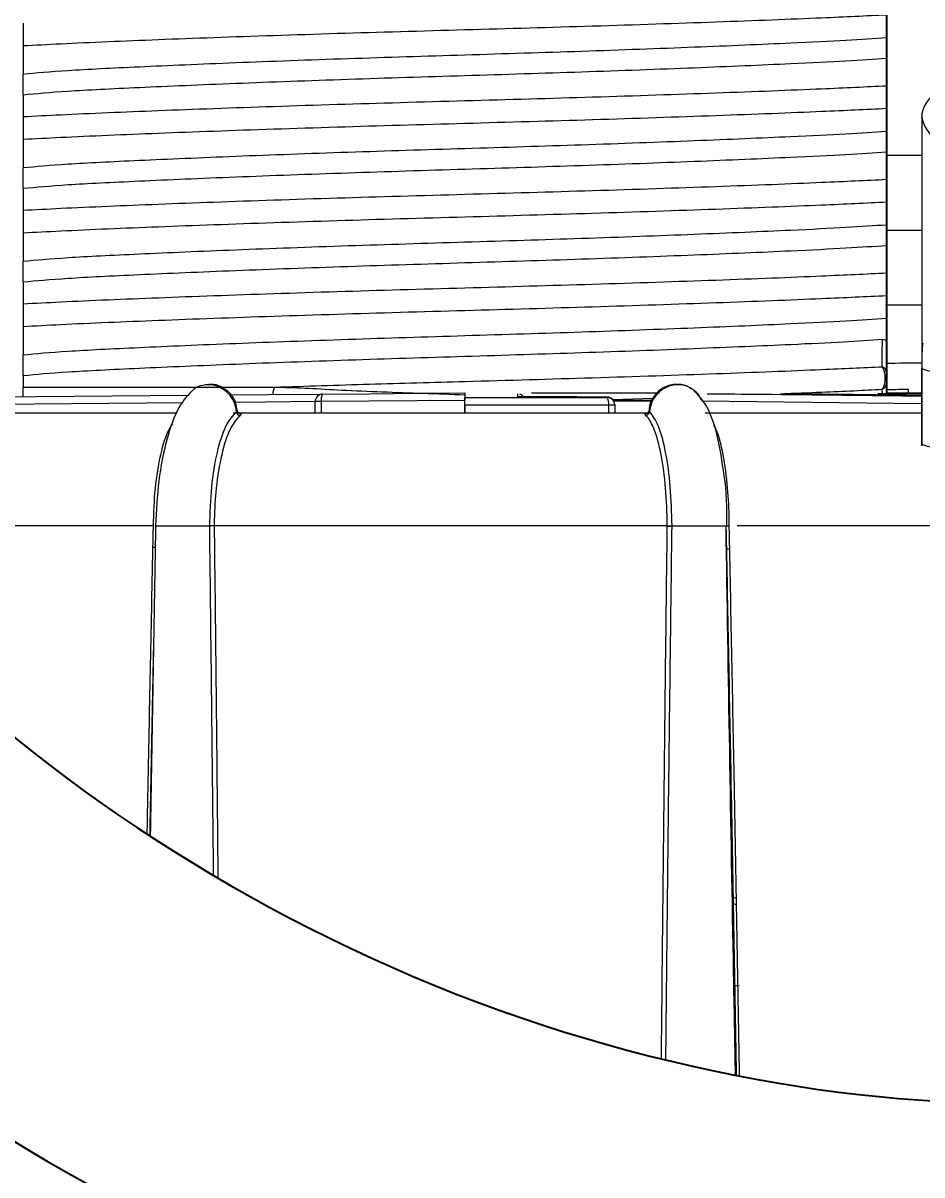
# Model space of a CAD drawing. Header units: inches. Extents: x 4.3 to 18.3, y 1.7 to 16.3.
# Drawn here: x 14.406 to 15.006, y 10.555 to 11.325 of the extents above; entities that cross this region are included whole.
import ezdxf

# ---------------------------------------------------------------- set-up
doc = ezdxf.new("R2010")
doc.units = ezdxf.units.IN
doc.header["$MEASUREMENT"] = 0
doc.header["$PDSIZE"] = -1
doc.layers.add('Dim', color=1, linetype='Continuous')
doc.layers.add('Object', color=4, linetype='Continuous')
doc.styles.get("Standard").update_dxf_attribs({"font": 'romans.shx'})
doc.dimstyles.get("Standard").update_dxf_attribs({"dimtxt": 0.125, "dimasz": 0.18, "dimexe": 0.06, "dimexo": 0.0625, "dimgap": 0.09, "dimtad": 0, "dimtih": 1, "dimtoh": 1, "dimdec": 4, "dimlfac": 2, "dimzin": 4, "dimdsep": 46, "dimlunit": 5, "dimtxsty": 'Standard', "dimcen": 0.09, "dimadec": 0, "dimazin": 1, "dimtfac": 1, "dimtdec": 4, "dimtofl": 0, "dimtmove": 0, "dimatfit": 0, "dimfxl": 0, "dimfrac": 2, "dimtolj": 1, "dimtzin": 0, "dimarcsym": 0})

# ---------------------------------------------------------------- blocks, each defined once
blk = doc.blocks.new('*D16')
at = {"layer": 'Defpoints', "color": 0}
for p in [(14.23815, 13.30108), (10.10194, 4.9757), (14.70064, 4.9757)]:
    blk.add_point(p, dxfattribs=at)
at = {"layer": 'Dim', "color": 0, "lineweight": -2}
for p, q in [((14.17565, 13.30108), (10.04194, 13.30108)), ((10.10194, 13.12108), (10.10194, 9.4413)), ((10.10194, 5.1557), (10.10194, 8.83868)), ((14.63814, 4.9757), (10.04194, 4.9757))]:
    blk.add_line(p, q, dxfattribs=at)
at = {"layer": 'Dim', "color": 0}
for points in [[(10.07194, 13.12108), (10.13194, 13.12108), (10.10194, 13.30108)], [(10.07194, 5.1557), (10.13194, 5.1557), (10.10194, 4.9757)]]:
    blk.add_solid(points, dxfattribs=at)
at = {"layer": 'Dim', "color": 0, "insert": (10.10194, 9.13999), "char_height": 0.125, "attachment_point": 5}
blk.add_mtext('\\A1;16 5/8\\P [425mm]', dxfattribs=at)

msp = doc.modelspace()

# ---------------------------------------------------------------- linework, layer by layer
at = {"layer": 'Object', "color": 2}
msp.add_line((14.982126, 11.35209), (14.982126, 11.077479), dxfattribs=at)
at = {"layer": 'Object', "linetype": 'Continuous', "lineweight": 15}
for p, q in [((14.982126, 11.301245), (14.982126, 11.315059)), ((15.005594, 11.261476), (15.005589, 11.261805)), ((15.005589, 11.261805), (15.005589, 11.044947)), ((14.982126, 11.238745), (14.982126, 11.252559)), ((14.997138, 11.236243), (14.981829, 11.236243)), ((15.005589, 11.236243), (14.997138, 11.236243)), ((14.982126, 11.176245), (14.982126, 11.190059)), ((14.997138, 11.186243), (14.982126, 11.186243)), ((15.005589, 11.186243), (14.997138, 11.186243)), ((14.997138, 11.136243), (14.981496, 11.136379)), ((14.982126, 11.110559), (14.982126, 11.127559)), ((15.005671, 11.043572), (15.005671, 11.094033)), ((14.979303, 11.077359), (14.979272, 11.080132)), ((14.98301, 11.077733), (14.996502, 11.077733)), ((14.996505, 11.077733), (14.996502, 11.077733)), ((15.005671, 11.070506), (14.85871, 11.072174)), ((14.97633, 11.077304), (15.005671, 11.077304)), ((14.861117, 11.064387), (15.005671, 11.064387)), ((15.005667, 11.044854), (15.005734, 11.042463)), ((15.005734, 11.042463), (15.005671, 11.043572)), ((15.113525, 10.988858), (14.882438, 10.988858))]:
    msp.add_line(p, q, dxfattribs=at)
at = {"layer": 'Object', "color": 4, "linetype": 'Continuous', "lineweight": 15}
for p, q in [((14.405638, 11.276847), (14.405638, 11.290661)), ((14.405638, 11.214347), (14.405638, 11.228161)), ((14.405638, 11.151847), (14.405638, 11.165661)), ((14.405638, 11.089347), (14.405638, 11.103161)), ((14.744977, 11.077733), (14.83049, 11.077733)), ((14.315733, 11.074373), (14.5164, 11.076125)), ((14.512331, 11.071089), (14.315755, 11.069374)), ((14.600638, 11.064387), (14.600638, 11.071903)), ((14.604658, 11.071903), (14.600638, 11.071903)), ((14.604658, 11.071903), (14.604658, 11.064387)), ((14.700638, 11.072732), (14.700638, 11.074598)), ((14.700638, 11.074598), (14.795655, 11.074598)), ((14.700638, 11.064387), (14.700638, 11.072732)), ((14.735647, 11.077143), (14.735644, 11.075259)), ((14.735644, 11.075259), (14.736326, 11.075211)), ((14.799348, 11.073221), (14.825987, 11.074115)), ((14.799526, 11.07294), (14.825484, 11.07294)), ((14.825254, 11.072269), (14.799952, 11.072269)), ((14.800638, 11.069923), (14.800638, 11.069599)), ((14.826071, 11.072305), (14.801678, 11.072305)), ((14.28356, 11.064387), (14.508484, 11.064387)), ((14.545937, 11.064387), (14.822666, 11.064387)), ((14.546634, 11.064367), (14.548525, 11.064314)), ((14.548105, 11.065142), (14.548515, 11.065893)), ((14.548524, 11.064338), (14.548975, 11.064301)), ((14.700638, 11.069599), (14.700638, 11.064387)), ((14.796617, 11.069599), (14.700638, 11.069599)), ((14.796617, 11.064387), (14.796617, 11.069599)), ((14.800638, 11.069599), (14.796617, 11.069599)), ((14.800638, 11.069599), (14.800638, 11.064387)), ((14.492661, 10.988858), (14.267822, 10.988858)), ((14.835724, 10.988858), (14.533268, 10.988858)), ((14.493828, 10.974538), (14.492371, 10.974551)), ((14.877181, 10.973415), (14.875403, 10.973399)), ((14.880857, 10.682044), (14.883663, 10.68202))]:
    msp.add_line(p, q, dxfattribs=at)
at = {"layer": 'Object', "linetype": 'Continuous', "lineweight": 15, "flags": 128}
for points in [[(15.005589, 11.136317), (14.997138, 11.136243)], [(15.005671, 11.07758), (15.005341, 11.077585), (14.996508, 11.077733), (14.996505, 11.077733), (14.996505, 11.077733)]]:
    msp.add_lwpolyline(points, dxfattribs=at)
at = {"layer": 'Object', "color": 4, "linetype": 'Continuous', "lineweight": 15, "flags": 128}
for points in [[(14.605594, 11.076903), (14.637046, 11.077178), (14.668773, 11.077454), (14.700638, 11.077733)], [(14.543668, 11.076363), (14.569375, 11.076587), (14.605594, 11.076903)], [(14.600638, 11.071872), (14.567508, 11.071587), (14.547183, 11.071412)], [(14.700638, 11.072732), (14.668459, 11.072454), (14.63642, 11.072178), (14.604658, 11.071903)], [(14.795655, 11.074598), (14.795655, 11.074769), (14.795655, 11.074922)]]:
    msp.add_lwpolyline(points, dxfattribs=at)
at = {"layer": 'Object', "linetype": 'Continuous', "lineweight": 15}
for centre, radius, start, end in [((15.029835, 11.266843), 0.024828, 192.485615, 248.403377), ((14.977399, 11.09082), 0.004728, 0.829293, 68.436355), ((15.223177, -7.079557), 18.178516, 90.6858184, 90.7610641), ((15.013312, 11.108728), 0.016563, 242.524648, 278.177344), ((14.977344, 11.084509), 0.004783, 293.769476, 359.421207), ((15.013312, 11.058268), 0.016563, 242.524648, 278.177344)]:
    msp.add_arc(centre, radius, start, end, dxfattribs=at)
at = {"layer": 'Object', "color": 4, "linetype": 'Continuous', "lineweight": 15}
for centre, radius, start, end in [((14.580908, 11.077445), 0.008446, 150.549786, 185.641962), ((14.605638, 11.071903), 0.005, 90.5, 180), ((14.611751, 11.073163), 0.007204, 148.725189, 190.074064), ((14.735638, 11.07215), 0.005, 37.111807, 71.149262), ((14.795638, 11.069923), 0.004999, 0.00237, 89.802311), ((14.795638, 11.069599), 0.005, 0.003037, 89.80839), ((14.789248, 11.070773), 0.007462, 350.949227, 30.841278), ((14.550695, 11.065361), 0.002599, 184.829821, 268.465463), ((14.821268, 11.065347), 0.002585, 271.077276, 355.44468), ((14.836137, 11.060581), 0.071724, 269.669916, 272.010747), ((14.876771, 11.063877), 0.075019, 269.048647, 270.080802)]:
    msp.add_arc(centre, radius, start, end, dxfattribs=at)
at = {"layer": 'Object', "color": 2}
msp.add_ellipse((14.759245, 10.915218), major_axis=(-0.739837, 0.315202), ratio=0.5789424, start_param=0.2009953, end_param=2.9436316, dxfattribs=at)
at = {"layer": 'Object', "linetype": 'Continuous', "lineweight": 15}
msp.add_ellipse((15.370589, 10.88607), major_axis=(0.364233, -0.16265), ratio=0.1453882, start_param=3.2064253, end_param=3.2275537, dxfattribs=at)
for points, knots in [([(14.405638, 11.309631), (14.413696, 11.310061), (14.430042, 11.310934), (14.470665, 11.312753), (14.531059, 11.315103), (14.613442, 11.317867), (14.70062, 11.320315), (14.787902, 11.322766), (14.869962, 11.325525), (14.93698, 11.328106), (14.968375, 11.329615), (14.982126, 11.330276)], [0, 0, 0, 0, 0.0682399, 0.1384329, 0.2668113, 0.3951897, 0.5191859, 0.6431821, 0.7715605, 0.8999389, 1, 1, 1, 1]), ([(14.982126, 11.330276), (14.982126, 11.328571), (14.982126, 11.32516), (14.982126, 11.319927), (14.982126, 11.316849), (14.982126, 11.315059)], [0, 0, 0, 0, 0.294996, 0.5899967, 1, 1, 1, 1]), ([(14.405638, 11.290661), (14.414442, 11.291482), (14.432055, 11.293125), (14.481774, 11.295553), (14.545751, 11.298311), (14.621016, 11.301068), (14.700636, 11.303519), (14.780264, 11.305968), (14.855506, 11.30873), (14.914314, 11.311245), (14.956664, 11.313331), (14.973704, 11.314487), (14.982126, 11.315059)], [0, 0, 0, 0, 0.1035972, 0.2072464, 0.3150708, 0.4228954, 0.5270379, 0.6311805, 0.7390051, 0.8468297, 0.9242946, 1, 1, 1, 1]), ([(14.405638, 11.276847), (14.414442, 11.277668), (14.432055, 11.27931), (14.481774, 11.281739), (14.545751, 11.284497), (14.621016, 11.287254), (14.700636, 11.289705), (14.780264, 11.292154), (14.855506, 11.294916), (14.914314, 11.297431), (14.956664, 11.299517), (14.973704, 11.300673), (14.982126, 11.301245)], [0, 0, 0, 0, 0.1035972, 0.2072464, 0.3150708, 0.4228954, 0.5270379, 0.6311805, 0.7390051, 0.8468297, 0.9242946, 1, 1, 1, 1]), ([(14.982126, 11.301245), (14.982126, 11.29965), (14.982126, 11.296462), (14.982126, 11.290404), (14.982126, 11.285662), (14.982126, 11.282868)], [0, 0, 0, 0, 0.2912337, 0.5824624, 1, 1, 1, 1]), ([(14.405638, 11.262223), (14.413696, 11.262653), (14.430042, 11.263526), (14.470665, 11.265345), (14.531059, 11.267695), (14.613442, 11.270458), (14.70062, 11.272907), (14.787902, 11.275358), (14.869962, 11.278116), (14.93698, 11.280698), (14.968375, 11.282207), (14.982126, 11.282868)], [0, 0, 0, 0, 0.0682399, 0.1384329, 0.2668113, 0.3951897, 0.5191859, 0.6431821, 0.7715605, 0.8999389, 1, 1, 1, 1]), ([(14.982126, 11.282868), (14.982126, 11.282099), (14.982126, 11.281036), (14.982126, 11.278474), (14.982126, 11.276573), (14.982126, 11.274667), (14.982126, 11.272869), (14.982126, 11.270905), (14.982126, 11.269004), (14.982126, 11.268211), (14.982126, 11.267776)], [0, 0, 0, 0, 0.255773, 0.3535585, 0.4521887, 0.5238926, 0.5955939, 0.6887279, 0.8290723, 1, 1, 1, 1]), ([(15.022966, 11.28392), (15.0218, 11.283213), (15.018339, 11.281113), (15.013587, 11.277451), (15.009404, 11.272988), (15.006818, 11.268435), (15.005559, 11.264538), (15.005722, 11.262176), (15.00578, 11.261335)], [0, 0, 0, 0, 0.1115204, 0.3311137, 0.5511322, 0.7344103, 0.9054888, 1, 1, 1, 1]), ([(14.405638, 11.247131), (14.413696, 11.247561), (14.430042, 11.248434), (14.470665, 11.250253), (14.531059, 11.252603), (14.613442, 11.255367), (14.70062, 11.257815), (14.787902, 11.260266), (14.869962, 11.263025), (14.93698, 11.265606), (14.968375, 11.267115), (14.982126, 11.267776)], [0, 0, 0, 0, 0.0682399, 0.1384329, 0.2668113, 0.3951897, 0.5191859, 0.6431821, 0.7715605, 0.8999389, 1, 1, 1, 1]), ([(14.982126, 11.267776), (14.982126, 11.266071), (14.982126, 11.26266), (14.982126, 11.257427), (14.982126, 11.254349), (14.982126, 11.252559)], [0, 0, 0, 0, 0.29499542, 0.58999617, 1, 1, 1, 1]), ([(14.405638, 11.228161), (14.414442, 11.228982), (14.432055, 11.230624), (14.481774, 11.233053), (14.545751, 11.235811), (14.621016, 11.238568), (14.700636, 11.241019), (14.780264, 11.243468), (14.855506, 11.24623), (14.914314, 11.248745), (14.956664, 11.250831), (14.973704, 11.251987), (14.982126, 11.252559)], [0, 0, 0, 0, 0.1035972, 0.2072464, 0.3150708, 0.4228954, 0.5270379, 0.6311805, 0.7390051, 0.8468297, 0.9242946, 1, 1, 1, 1]), ([(14.405638, 11.214347), (14.414442, 11.215168), (14.432055, 11.216811), (14.481774, 11.219239), (14.545751, 11.221997), (14.621016, 11.224754), (14.700636, 11.227205), (14.780264, 11.229654), (14.855506, 11.232416), (14.914314, 11.234931), (14.956664, 11.237017), (14.973704, 11.238173), (14.982126, 11.238745)], [0, 0, 0, 0, 0.10359718, 0.20724637, 0.3150708, 0.42289535, 0.52703794, 0.63118054, 0.73900509, 0.84682967, 0.92429456, 1, 1, 1, 1]), ([(14.982126, 11.238745), (14.982126, 11.23715), (14.982126, 11.233962), (14.982126, 11.227905), (14.982126, 11.223162), (14.982126, 11.220368)], [0, 0, 0, 0, 0.2912335, 0.582462, 1, 1, 1, 1]), ([(14.405638, 11.199723), (14.413696, 11.200153), (14.430042, 11.201026), (14.470665, 11.202845), (14.531059, 11.205194), (14.613442, 11.207959), (14.70062, 11.210407), (14.787902, 11.212858), (14.869962, 11.215616), (14.93698, 11.218198), (14.968375, 11.219707), (14.982126, 11.220368)], [0, 0, 0, 0, 0.0682399, 0.1384329, 0.2668113, 0.3951897, 0.5191859, 0.6431821, 0.7715605, 0.8999389, 1, 1, 1, 1]), ([(14.982126, 11.220368), (14.982126, 11.219599), (14.982126, 11.218536), (14.982126, 11.215974), (14.982126, 11.214073), (14.982126, 11.212167), (14.982126, 11.210369), (14.982126, 11.208405), (14.982126, 11.206504), (14.982126, 11.205711), (14.982126, 11.205276)], [0, 0, 0, 0, 0.2557739, 0.3535551, 0.4521855, 0.5238896, 0.5955912, 0.6887308, 0.8290717, 1, 1, 1, 1]), ([(14.405638, 11.184632), (14.413696, 11.185061), (14.430042, 11.185934), (14.470665, 11.187753), (14.531059, 11.190103), (14.613442, 11.192866), (14.70062, 11.195315), (14.787902, 11.197766), (14.869962, 11.200525), (14.93698, 11.203107), (14.968375, 11.204615), (14.982126, 11.205276)], [0, 0, 0, 0, 0.0682399, 0.1384329, 0.2668113, 0.3951897, 0.5191859, 0.6431821, 0.7715605, 0.8999389, 1, 1, 1, 1]), ([(14.982126, 11.205276), (14.982126, 11.203571), (14.982126, 11.200161), (14.982126, 11.194927), (14.982126, 11.191849), (14.982126, 11.190059)], [0, 0, 0, 0, 0.29499542, 0.58999617, 1, 1, 1, 1]), ([(14.405638, 11.165661), (14.414442, 11.166482), (14.432055, 11.168124), (14.481774, 11.170553), (14.545751, 11.173311), (14.621016, 11.176068), (14.700636, 11.178519), (14.780264, 11.180968), (14.855506, 11.18373), (14.914314, 11.186245), (14.956664, 11.188331), (14.973704, 11.189487), (14.982126, 11.190059)], [0, 0, 0, 0, 0.1035972, 0.2072464, 0.3150708, 0.4228954, 0.5270379, 0.6311805, 0.7390051, 0.8468297, 0.9242946, 1, 1, 1, 1]), ([(14.405638, 11.151847), (14.414442, 11.152668), (14.432055, 11.15431), (14.481774, 11.156739), (14.545751, 11.159497), (14.621016, 11.162254), (14.700636, 11.164705), (14.780264, 11.167154), (14.855506, 11.169916), (14.914314, 11.172431), (14.956664, 11.174517), (14.973704, 11.175673), (14.982126, 11.176245)], [0, 0, 0, 0, 0.1035972, 0.2072464, 0.3150708, 0.4228954, 0.5270379, 0.6311805, 0.7390051, 0.8468297, 0.9242946, 1, 1, 1, 1]), ([(14.982126, 11.176245), (14.982126, 11.17465), (14.982126, 11.171462), (14.982126, 11.165405), (14.982126, 11.160662), (14.982126, 11.157868)], [0, 0, 0, 0, 0.2912335, 0.582462, 1, 1, 1, 1]), ([(14.405638, 11.137223), (14.413696, 11.137653), (14.430042, 11.138525), (14.470665, 11.140345), (14.531059, 11.142694), (14.613442, 11.145458), (14.70062, 11.147907), (14.787902, 11.150358), (14.869962, 11.153116), (14.93698, 11.155698), (14.968375, 11.157207), (14.982126, 11.157868)], [0, 0, 0, 0, 0.0682399, 0.1384329, 0.2668113, 0.3951897, 0.5191859, 0.6431821, 0.7715605, 0.8999389, 1, 1, 1, 1]), ([(14.982126, 11.157868), (14.982126, 11.157099), (14.982126, 11.156036), (14.982126, 11.153474), (14.982126, 11.151573), (14.982126, 11.149667), (14.982126, 11.147869), (14.982126, 11.145905), (14.982126, 11.144004), (14.982126, 11.143211), (14.982126, 11.142776)], [0, 0, 0, 0, 0.255774, 0.3535552, 0.4521914, 0.5238955, 0.595591, 0.6887307, 0.8290717, 1, 1, 1, 1]), ([(14.405638, 11.122131), (14.413696, 11.122561), (14.430042, 11.123434), (14.470665, 11.125253), (14.531059, 11.127603), (14.613442, 11.130367), (14.70062, 11.132815), (14.787902, 11.135266), (14.869962, 11.138024), (14.93698, 11.140607), (14.968375, 11.142115), (14.982126, 11.142776)], [0, 0, 0, 0, 0.0682399, 0.1384329, 0.2668113, 0.3951897, 0.5191859, 0.6431821, 0.7715605, 0.8999389, 1, 1, 1, 1]), ([(14.982126, 11.142776), (14.982126, 11.141071), (14.982126, 11.13766), (14.982126, 11.132427), (14.982126, 11.129349), (14.982126, 11.127559)], [0, 0, 0, 0, 0.294996, 0.5899967, 1, 1, 1, 1]), ([(14.405638, 11.103161), (14.414442, 11.103982), (14.432055, 11.105625), (14.481774, 11.108053), (14.545751, 11.110811), (14.621016, 11.113568), (14.700636, 11.116019), (14.780264, 11.118468), (14.855506, 11.12123), (14.914314, 11.123745), (14.956664, 11.125831), (14.973704, 11.126987), (14.982126, 11.127559)], [0, 0, 0, 0, 0.10359718, 0.20724637, 0.3150708, 0.42289535, 0.52703794, 0.63118054, 0.73900509, 0.84682967, 0.92429456, 1, 1, 1, 1]), ([(14.405638, 11.089347), (14.414442, 11.090168), (14.432055, 11.09181), (14.481774, 11.094239), (14.545751, 11.096997), (14.621016, 11.099754), (14.700636, 11.102205), (14.780265, 11.104654), (14.855502, 11.107416), (14.913417, 11.109891), (14.954486, 11.111913), (14.971131, 11.112995), (14.979347, 11.113529)], [0, 0, 0, 0, 0.1045509, 0.2091543, 0.3179714, 0.4267885, 0.5318899, 0.6369912, 0.7458084, 0.8546256, 0.9282391, 1, 1, 1, 1]), ([(14.979137, 11.095217), (14.979137, 11.095217), (14.979137, 11.097572), (14.979212, 11.101127), (14.979269, 11.106952), (14.979305, 11.110861), (14.979347, 11.11307), (14.979347, 11.113529), (14.979347, 11.113529)], [0, 0, 0, 0, 0.00001887, 0.30306159, 0.60623318, 0.90952985, 0.99998073, 1, 1, 1, 1]), ([(14.979347, 11.113529), (14.979891, 11.113513), (14.980602, 11.113491), (14.981411, 11.112835), (14.98178, 11.112307), (14.982022, 11.111632), (14.982117, 11.111044), (14.982124, 11.110676), (14.982126, 11.110559)], [0, 0, 0, 0, 0.4806068, 0.6274953, 0.7752407, 0.8657471, 0.9569825, 1, 1, 1, 1]), ([(14.982126, 11.110559), (14.982126, 11.109625), (14.982126, 11.107082), (14.982126, 11.102559), (14.982126, 11.096958), (14.982126, 11.092911), (14.982126, 11.090888)], [0, 0, 0, 0, 0.1620858, 0.4413925, 0.7206983, 1, 1, 1, 1]), ([(15.006686, 11.110158), (15.006573, 11.110327), (15.006291, 11.110748), (15.005978, 11.109398), (15.005776, 11.105862), (15.005684, 11.100574), (15.005675, 11.096209), (15.005671, 11.094033)], [0, 0, 0, 0, 0.1442143, 0.360699, 0.575472, 0.7883585, 1, 1, 1, 1]), ([(14.573554, 11.081597), (14.594463, 11.082275), (14.635614, 11.08361), (14.70801, 11.085604), (14.787885, 11.08786), (14.869976, 11.090616), (14.935479, 11.093141), (14.966264, 11.094605), (14.979137, 11.095217)], [0, 0, 0, 0, 0.1443668, 0.2841225, 0.4717878, 0.6660855, 0.8603832, 1, 1, 1, 1]), ([(14.979272, 11.080132), (14.979272, 11.080132), (14.979596, 11.080457), (14.980027, 11.081231), (14.9806, 11.082635), (14.981009, 11.084228), (14.981245, 11.086071), (14.981279, 11.087905), (14.981153, 11.089685), (14.980801, 11.091697), (14.980122, 11.093738), (14.979485, 11.094752), (14.979137, 11.095217), (14.979137, 11.095217)], [0, 0, 0, 0, 0.0000592, 0.130974, 0.2148719, 0.3159518, 0.4287484, 0.5154332, 0.6005428, 0.706979, 0.851376, 0.9999375, 1, 1, 1, 1]), ([(14.982126, 11.090888), (14.982126, 11.090678), (14.982126, 11.090285), (14.982126, 11.08941), (14.982126, 11.088519), (14.982126, 11.087735), (14.982126, 11.086924), (14.982126, 11.086129), (14.982126, 11.085128), (14.982126, 11.084737), (14.982126, 11.084461)], [0, 0, 0, 0, 0.1716794, 0.3210808, 0.4187448, 0.4911808, 0.563673, 0.6630631, 0.761555, 1, 1, 1, 1]), ([(14.911296, 11.077198), (14.920736, 11.077558), (14.947658, 11.078582), (14.966825, 11.079522), (14.979272, 11.080132)], [0, 0, 0, 0, 0.3506509, 1, 1, 1, 1]), ([(14.982126, 11.084461), (14.982126, 11.082674), (14.982126, 11.080224), (14.982126, 11.078065), (14.982126, 11.077479)], [0, 0, 0, 0, 0.7288965, 1, 1, 1, 1]), ([(14.982126, 11.079971), (14.984077, 11.080008), (14.988721, 11.080097), (14.993661, 11.080183), (14.996526, 11.080233)], [0, 0, 0, 0, 0.4200559, 1, 1, 1, 1]), ([(14.996526, 11.080233), (14.996526, 11.080154), (14.996526, 11.079973), (14.996525, 11.079517), (14.996523, 11.07889), (14.996519, 11.078253), (14.996512, 11.077819), (14.996508, 11.077761), (14.996505, 11.077733)], [0, 0, 0, 0, 0.0608334, 0.1391723, 0.3544075, 0.5696131, 0.7847985, 1, 1, 1, 1]), ([(14.862395, 11.077174), (14.874509, 11.077069), (14.922268, 11.076654), (14.970026, 11.076108), (15.005671, 11.075659)], [0, 0, 0, 0, 0.16275878, 0.64171061, 0.64171061, 0.64171061, 0.64171061])]:
    msp.add_open_spline(points, degree=3, knots=knots, dxfattribs=at)
at = {"layer": 'Object', "color": 4, "linetype": 'Continuous', "lineweight": 15}
for points, knots in [([(14.405638, 11.324723), (14.405638, 11.324162), (14.405638, 11.323367), (14.405638, 11.321287), (14.405638, 11.319604), (14.405638, 11.317833), (14.405638, 11.316299), (14.405638, 11.314608), (14.405638, 11.312533), (14.405638, 11.31079), (14.405638, 11.309984), (14.405638, 11.309631)], [0, 0, 0, 0, 0.2273167, 0.3218077, 0.4171588, 0.478033, 0.5390733, 0.598125, 0.6963129, 0.8672013, 1, 1, 1, 1]), ([(14.405638, 11.309631), (14.405638, 11.307883), (14.405638, 11.30329), (14.405638, 11.296659), (14.405638, 11.292662), (14.405638, 11.290661)], [0, 0, 0, 0, 0.2349034, 0.6171211, 1, 1, 1, 1]), ([(14.405638, 11.276847), (14.405638, 11.274998), (14.405638, 11.272219), (14.405638, 11.266867), (14.405638, 11.263772), (14.405638, 11.262223)], [0, 0, 0, 0, 0.4989682, 0.7493788, 1, 1, 1, 1]), ([(14.405638, 11.262223), (14.405638, 11.261662), (14.405638, 11.260867), (14.405638, 11.258788), (14.405638, 11.257104), (14.405638, 11.255333), (14.405638, 11.253799), (14.405638, 11.252108), (14.405638, 11.250033), (14.405638, 11.24829), (14.405638, 11.247484), (14.405638, 11.247131)], [0, 0, 0, 0, 0.2273166, 0.3218075, 0.4171634, 0.4780376, 0.5390778, 0.5981241, 0.696312, 0.8672034, 1, 1, 1, 1]), ([(14.405638, 11.247131), (14.405638, 11.245383), (14.405638, 11.24079), (14.405638, 11.234159), (14.405638, 11.230162), (14.405638, 11.228161)], [0, 0, 0, 0, 0.2349039, 0.6171211, 1, 1, 1, 1]), ([(14.405638, 11.214347), (14.405638, 11.212498), (14.405638, 11.209719), (14.405638, 11.204367), (14.405638, 11.201272), (14.405638, 11.199723)], [0, 0, 0, 0, 0.498968, 0.7493787, 1, 1, 1, 1]), ([(14.405638, 11.199723), (14.405638, 11.199162), (14.405638, 11.198367), (14.405638, 11.196288), (14.405638, 11.194604), (14.405638, 11.192833), (14.405638, 11.191299), (14.405638, 11.189608), (14.405638, 11.187533), (14.405638, 11.18579), (14.405638, 11.184984), (14.405638, 11.184632)], [0, 0, 0, 0, 0.2273187, 0.3218062, 0.417162, 0.4780362, 0.5390764, 0.5981227, 0.6963151, 0.8672034, 1, 1, 1, 1]), ([(14.405638, 11.184632), (14.405638, 11.182883), (14.405638, 11.17829), (14.405638, 11.171659), (14.405638, 11.167662), (14.405638, 11.165661)], [0, 0, 0, 0, 0.2349039, 0.6171215, 1, 1, 1, 1]), ([(14.405638, 11.151847), (14.405638, 11.149998), (14.405638, 11.14722), (14.405638, 11.141867), (14.405638, 11.138772), (14.405638, 11.137223)], [0, 0, 0, 0, 0.498968, 0.7493787, 1, 1, 1, 1]), ([(14.405638, 11.137223), (14.405638, 11.136662), (14.405638, 11.135867), (14.405638, 11.133787), (14.405638, 11.132104), (14.405638, 11.130333), (14.405638, 11.128799), (14.405638, 11.127108), (14.405638, 11.125033), (14.405638, 11.12329), (14.405638, 11.122484), (14.405638, 11.122131)], [0, 0, 0, 0, 0.2273183, 0.3218091, 0.41716, 0.4780342, 0.5390743, 0.5981259, 0.6963136, 0.8672016, 1, 1, 1, 1]), ([(14.405638, 11.122131), (14.405638, 11.120383), (14.405638, 11.11579), (14.405638, 11.109159), (14.405638, 11.105162), (14.405638, 11.103161)], [0, 0, 0, 0, 0.2349034, 0.6171211, 1, 1, 1, 1]), ([(14.405638, 11.089347), (14.405638, 11.087524), (14.405638, 11.085304), (14.405638, 11.082158), (14.405638, 11.081597)], [0, 0, 0, 0, 0.8215611, 1, 1, 1, 1]), ([(14.405638, 11.075158), (14.405638, 11.075273), (14.405638, 11.075532), (14.405638, 11.076147), (14.405638, 11.076854), (14.405638, 11.077566), (14.405638, 11.078286), (14.405638, 11.079195), (14.405638, 11.080665), (14.405638, 11.081202), (14.405638, 11.081597)], [0, 0, 0, 0, 0.0572189, 0.1296433, 0.2027072, 0.2591298, 0.3154486, 0.4024438, 0.5598141, 1, 1, 1, 1]), ([(14.405638, 11.081597), (14.414364, 11.081597), (14.430708, 11.081597), (14.466732, 11.081597), (14.497879, 11.081597), (14.533154, 11.081597), (14.555607, 11.081597), (14.573553, 11.081597), (14.573554, 11.081597)], [0, 0, 0, 0, 0.2534507, 0.4747089, 0.6959659, 0.7620483, 0.9999955, 1, 1, 1, 1]), ([(14.519676, 11.080179), (14.516221, 11.076749), (14.509363, 11.069941), (14.501276, 11.047562), (14.495651, 11.019666), (14.494596, 10.99906), (14.494074, 10.988858)], [0, 0, 0, 0, 0.2563543, 0.5087977, 0.7568278, 1, 1, 1, 1]), ([(14.548105, 11.065142), (14.54793, 11.066426), (14.547474, 11.069769), (14.545054, 11.074823), (14.540761, 11.079451), (14.5353, 11.082434), (14.529996, 11.083365), (14.524838, 11.082726), (14.521267, 11.081642), (14.519611, 11.080024), (14.519387, 11.079805)], [0, 0, 0, 0, 0.097807, 0.2546904, 0.4100233, 0.5650437, 0.7205462, 0.8174755, 0.9752915, 1, 1, 1, 1]), ([(14.548478, 11.065887), (14.548321, 11.067629), (14.547945, 11.071812), (14.544202, 11.07766), (14.538266, 11.081989), (14.532531, 11.083825), (14.529353, 11.083207), (14.528567, 11.083054)], [0, 0, 0, 0, 0.1759339, 0.4227823, 0.6727461, 0.9190547, 1, 1, 1, 1]), ([(14.573554, 11.081597), (14.573554, 11.081597), (14.574272, 11.081494), (14.588458, 11.081524), (14.620913, 11.079152), (14.663505, 11.077859), (14.691294, 11.07682), (14.700638, 11.076471)], [0, 0, 0, 0, 0.00000905, 0.01899631, 0.36726844, 0.78724858, 1, 1, 1, 1]), ([(14.700638, 11.077733), (14.700638, 11.077677), (14.700638, 11.077567), (14.700638, 11.076705), (14.700638, 11.075436), (14.700638, 11.07403), (14.700638, 11.073101), (14.700638, 11.072732)], [0, 0, 0, 0, 0.21468185, 0.42936183, 0.64404949, 0.85875367, 1, 1, 1, 1]), ([(14.851585, 11.080476), (14.851106, 11.080865), (14.848753, 11.082775), (14.843135, 11.083748), (14.836109, 11.082934), (14.829878, 11.079461), (14.825563, 11.074099), (14.82342, 11.069165), (14.823602, 11.066335), (14.823635, 11.065807)], [0, 0, 0, 0, 0.0482266, 0.2367667, 0.4215438, 0.5999229, 0.778338, 0.9586429, 1, 1, 1, 1]), ([(14.858417, 11.07294), (14.858218, 11.073521), (14.857363, 11.076012), (14.854009, 11.07941), (14.848837, 11.082451), (14.843532, 11.083343), (14.838199, 11.082784), (14.833014, 11.080741), (14.828125, 11.076532), (14.824784, 11.071086), (14.824148, 11.067059), (14.823845, 11.065142)], [0, 0, 0, 0, 0.0382564, 0.1641752, 0.2898439, 0.4159029, 0.4944786, 0.6224107, 0.7517511, 0.8817962, 1, 1, 1, 1]), ([(14.873711, 11.022413), (14.872346, 11.031754), (14.869725, 11.049689), (14.862906, 11.069192), (14.856493, 11.076199), (14.853445, 11.07953)], [0, 0, 0, 0, 0.3631679, 0.6972751, 1, 1, 1, 1]), ([(14.741391, 11.075096), (14.741036, 11.075098), (14.739625, 11.07511), (14.737721, 11.075146), (14.735971, 11.0752), (14.735753, 11.075239), (14.735644, 11.075259)], [0, 0, 0, 0, 0.1008678, 0.4005902, 0.7002997, 1, 1, 1, 1]), ([(14.741391, 11.075095), (14.740371, 11.075107), (14.73843, 11.075131), (14.736928, 11.07517), (14.736295, 11.075204), (14.73631, 11.075203), (14.736314, 11.075202)], [0, 0, 0, 0, 0.3911037, 0.743619, 0.9304025, 1, 1, 1, 1]), ([(14.745472, 11.07507), (14.744787, 11.075072), (14.743354, 11.075076), (14.742065, 11.075089), (14.741391, 11.075096)], [0, 0, 0, 0, 0.4771986, 1, 1, 1, 1]), ([(14.795655, 11.074922), (14.792322, 11.074935), (14.775595, 11.074998), (14.758867, 11.075038), (14.745472, 11.07507)], [0, 0, 0, 0, 0.19923709, 1, 1, 1, 1]), ([(14.923958, 11.076997), (14.923761, 11.076999), (14.922445, 11.077015), (14.920018, 11.077049), (14.917157, 11.077106), (14.915009, 11.077165), (14.914447, 11.077201), (14.914172, 11.077218)], [0, 0, 0, 0, 0.0425827, 0.2846002, 0.526612, 0.7686013, 1, 1, 1, 1]), ([(14.923958, 11.076999), (14.923839, 11.077), (14.922497, 11.077011), (14.919889, 11.077053), (14.916893, 11.077113), (14.915257, 11.077161), (14.914585, 11.077195), (14.914568, 11.077197), (14.914563, 11.077197)], [0, 0, 0, 0, 0.0265925, 0.3002456, 0.5730874, 0.814644, 0.942409, 1, 1, 1, 1]), ([(14.530251, 10.988858), (14.530538, 10.997718), (14.531115, 11.015494), (14.535086, 11.038856), (14.540836, 11.057104), (14.545682, 11.062463), (14.548105, 11.065142)], [0, 0, 0, 0, 0.2487738, 0.4991044, 0.7495725, 1, 1, 1, 1]), ([(14.550626, 11.062762), (14.548272, 11.060161), (14.543563, 11.054959), (14.537934, 11.037269), (14.53443, 11.015863), (14.533367, 10.99882), (14.533282, 10.99027), (14.533268, 10.988858)], [0, 0, 0, 0, 0.2504541, 0.5009089, 0.7511992, 0.9589109, 1, 1, 1, 1]), ([(14.549861, 11.064213), (14.54988, 11.064209), (14.549961, 11.064191), (14.549597, 11.06431), (14.548904, 11.064991), (14.548832, 11.065641), (14.548799, 11.065929)], [0, 0, 0, 0, 0.0983766, 0.4250481, 0.745129, 1, 1, 1, 1]), ([(14.54988, 11.064202), (14.550422, 11.064111), (14.55161, 11.063909), (14.551315, 11.063301), (14.550728, 11.062842), (14.550626, 11.062762)], [0, 0, 0, 0, 0.4088459, 0.8970497, 1, 1, 1, 1]), ([(14.821316, 11.062762), (14.821132, 11.062964), (14.820598, 11.063548), (14.821189, 11.064153), (14.823215, 11.064286), (14.824235, 11.064352)], [0, 0, 0, 0, 0.20819854, 0.60118577, 1, 1, 1, 1]), ([(14.835723, 10.988858), (14.835491, 10.99742), (14.835024, 11.014611), (14.831829, 11.037379), (14.827422, 11.053599), (14.823628, 11.060531), (14.821646, 11.062444), (14.821316, 11.062762)], [0, 0, 0, 0, 0.2483169, 0.4986037, 0.7490551, 0.9582285, 1, 1, 1, 1]), ([(14.823409, 11.065856), (14.823314, 11.065448), (14.823128, 11.064656), (14.82241, 11.064177), (14.822364, 11.064169), (14.822343, 11.064165)], [0, 0, 0, 0, 0.3697254, 0.7167388, 1, 1, 1, 1]), ([(14.82356, 11.065805), (14.823508, 11.065763), (14.823321, 11.065612), (14.823625, 11.065339), (14.823845, 11.065142)], [0, 0, 0, 0, 0.2781394, 1, 1, 1, 1]), ([(14.823845, 11.065142), (14.825855, 11.062463), (14.829874, 11.057104), (14.834643, 11.038856), (14.837935, 11.015507), (14.838414, 10.997747), (14.838653, 10.988901)], [0, 0, 0, 0, 0.2505273, 0.501095, 0.7515255, 1, 1, 1, 1]), ([(14.492661, 10.988858), (14.492937, 10.997441), (14.493491, 11.014676), (14.497357, 11.037119), (14.501663, 11.05169), (14.504795, 11.055951), (14.505651, 11.057115)], [0, 0, 0, 0, 0.2944988, 0.591334, 0.888364, 1, 1, 1, 1]), ([(14.866577, 11.056039), (14.867126, 11.055204), (14.869579, 11.051474), (14.873, 11.036994), (14.875928, 11.015925), (14.876796, 10.998818), (14.876866, 10.99027), (14.876877, 10.988858)], [0, 0, 0, 0, 0.0879657, 0.3927145, 0.6972635, 0.9500035, 1, 1, 1, 1]), ([(14.875561, 10.988858), (14.875493, 11.000686), (14.875424, 11.012562), (14.873718, 11.022373), (14.873711, 11.022413)], [0, 0, 0, 0, 0.9959252, 1, 1, 1, 1]), ([(14.488517, 10.782969), (14.488791, 10.797215), (14.490122, 10.865846), (14.491539, 10.934475), (14.492662, 10.988858)], [0.68464919, 0.68464919, 0.68464919, 0.68464919, 0.75010699, 1, 1, 1, 1]), ([(14.494087, 10.988858), (14.494092, 10.988858), (14.494258, 10.988858), (14.495341, 10.988858), (14.497329, 10.988858), (14.500077, 10.988858), (14.50334, 10.988858), (14.507007, 10.988858), (14.510908, 10.988858), (14.514872, 10.988858), (14.518726, 10.988858), (14.522298, 10.988858), (14.525433, 10.988858), (14.527983, 10.988858), (14.529495, 10.988858), (14.530084, 10.988858), (14.530251, 10.988858)], [0, 0, 0, 0, 0.0025284, 0.0830033, 0.1634761, 0.2439501, 0.324422, 0.4048976, 0.4853691, 0.5658427, 0.6463191, 0.7267927, 0.8072664, 0.8877384, 0.9682128, 1, 1, 1, 1]), ([(14.533268, 10.988858), (14.532951, 10.988856), (14.532319, 10.98885), (14.531397, 10.98885), (14.530636, 10.988853), (14.530379, 10.988856), (14.530251, 10.988858)], [0, 0, 0, 0, 0.25001493, 0.49999406, 0.74998957, 1, 1, 1, 1]), ([(14.532843, 10.755418), (14.532625, 10.777157), (14.531819, 10.854971), (14.530908, 10.932784), (14.530251, 10.988858)], [0.64213765, 0.64213765, 0.64213765, 0.64213765, 0.74211272, 1, 1, 1, 1]), ([(14.533268, 10.988858), (14.533887, 10.932784), (14.534753, 10.854407), (14.535512, 10.776028), (14.535721, 10.753725)], [0, 0, 0, 0, 0.2576621, 0.36014198, 0.36014198, 0.36014198, 0.36014198]), ([(14.831836, 10.632902), (14.831925, 10.642289), (14.832546, 10.706889), (14.833745, 10.825543), (14.835069, 10.934807), (14.835724, 10.988858)], [0.43618287, 0.43618287, 0.43618287, 0.43618287, 0.48078492, 0.74315019, 1, 1, 1, 1]), ([(14.838653, 10.988858), (14.837967, 10.934807), (14.83658, 10.825542), (14.835306, 10.706668), (14.834644, 10.641847), (14.834547, 10.632239)], [0, 0, 0, 0, 0.25684774, 0.51921274, 0.5648648, 0.5648648, 0.5648648, 0.5648648]), ([(14.835724, 10.988815), (14.836042, 10.988816), (14.836679, 10.988818), (14.837583, 10.988828), (14.838313, 10.988842), (14.83854, 10.988853), (14.838653, 10.988858)], [0, 0, 0, 0, 0.2500004, 0.4999957, 0.7499856, 1, 1, 1, 1]), ([(14.838653, 10.988858), (14.838795, 10.988858), (14.839297, 10.988858), (14.840668, 10.988858), (14.843063, 10.988858), (14.846073, 10.988858), (14.849554, 10.988858), (14.853356, 10.988858), (14.85731, 10.988858), (14.861242, 10.988858), (14.86498, 10.988858), (14.868352, 10.988858), (14.871236, 10.988858), (14.873406, 10.988858), (14.874637, 10.988858), (14.874883, 10.988858), (14.874911, 10.988858)], [0, 0, 0, 0, 0.0315252, 0.1113505, 0.1911757, 0.2710016, 0.3508257, 0.430651, 0.5104766, 0.5903023, 0.6701295, 0.7499535, 0.8297783, 0.9096049, 0.9894296, 1, 1, 1, 1]), ([(14.881307, 10.621951), (14.880865, 10.644563), (14.878509, 10.766856), (14.876553, 10.889165), (14.874959, 10.988858)], [0.15800956, 0.15800956, 0.15800956, 0.15800956, 0.31370108, 1, 1, 1, 1]), ([(14.881968, 10.621821), (14.880808, 10.688401), (14.87862, 10.810748), (14.876204, 10.933092), (14.875102, 10.988858)], [0.41863332, 0.41863332, 0.41863332, 0.41863332, 0.73500636, 1, 1, 1, 1]), ([(14.876877, 10.988858), (14.877993, 10.933092), (14.880445, 10.81063), (14.882632, 10.688164), (14.88379, 10.621465)], [0, 0, 0, 0, 0.26499568, 0.58193277, 0.58193277, 0.58193277, 0.58193277]), ([(14.492786, 10.913834), (14.492193, 10.884459), (14.491304, 10.840476), (14.490455, 10.796493), (14.490177, 10.781886)], [0, 0, 0, 0, 0.15265737, 0.22856363, 0.22856363, 0.22856363, 0.22856363]), ([(14.879817, 10.740839), (14.88041, 10.740832), (14.881042, 10.740825), (14.881601, 10.740566), (14.881636, 10.74055)], [0, 0, 0, 0, 0.9373984, 1, 1, 1, 1]), ([(14.881719, 10.735937), (14.881248, 10.736095), (14.880651, 10.736293), (14.880028, 10.736344), (14.879898, 10.736354)], [0, 0, 0, 0, 0.7909677, 1, 1, 1, 1])]:
    msp.add_open_spline(points, degree=3, knots=knots, dxfattribs=at)
at = {"layer": 'Object', "color": 2}
msp.add_open_spline([(14.217414, 11.124412), (14.216432, 11.109175), (14.219348, 11.083469), (14.250069, 11.01291), (14.277905, 10.969235), (14.402835, 10.831225), (14.542977, 10.735754), (14.846657, 10.61681), (15.008437, 10.594432), (15.186398, 10.61458), (15.233978, 10.632653), (15.260746, 10.649395)], degree=3, knots=[0.2009953, 0.2009953, 0.2009953, 0.2009953, 0.5494139, 0.5494139, 0.8978325, 0.8978325, 1.621622, 1.621622, 2.3454115, 2.3454115, 2.7603795, 2.7603795, 2.7603795, 2.7603795], dxfattribs=at)
at = {"layer": 'Object', "linetype": 'Continuous', "lineweight": 15}
msp.add_open_spline([(15.005671, 11.075979), (14.978433, 11.076329), (14.951195, 11.076663), (14.923958, 11.076997)], degree=3, dxfattribs=at)
at = {"layer": 'Object', "color": 4, "linetype": 'Continuous', "lineweight": 15}
msp.add_open_spline([(14.494074, 10.988858), (14.49293, 10.919778), (14.491786, 10.850699), (14.490582, 10.781622)], degree=3, dxfattribs=at)

# ---------------------------------------------------------------- dimensions: what is measured, and where the dimension line sits
at = {"layer": 'Dim'}
dim = msp.add_linear_dim(base=(10.101944, 4.975702), p1=(14.238146, 13.301079), p2=(14.700638, 4.975702), angle=90, dimstyle='Standard', override={"dimpost": '\\X'}, dxfattribs=at)
dim.commit()
dim.dimension.update_dxf_attribs({"geometry": '*D16', "text_midpoint": (10.101944, 9.139989), "dimtype": 160})

doc.saveas('drawing.dxf')
